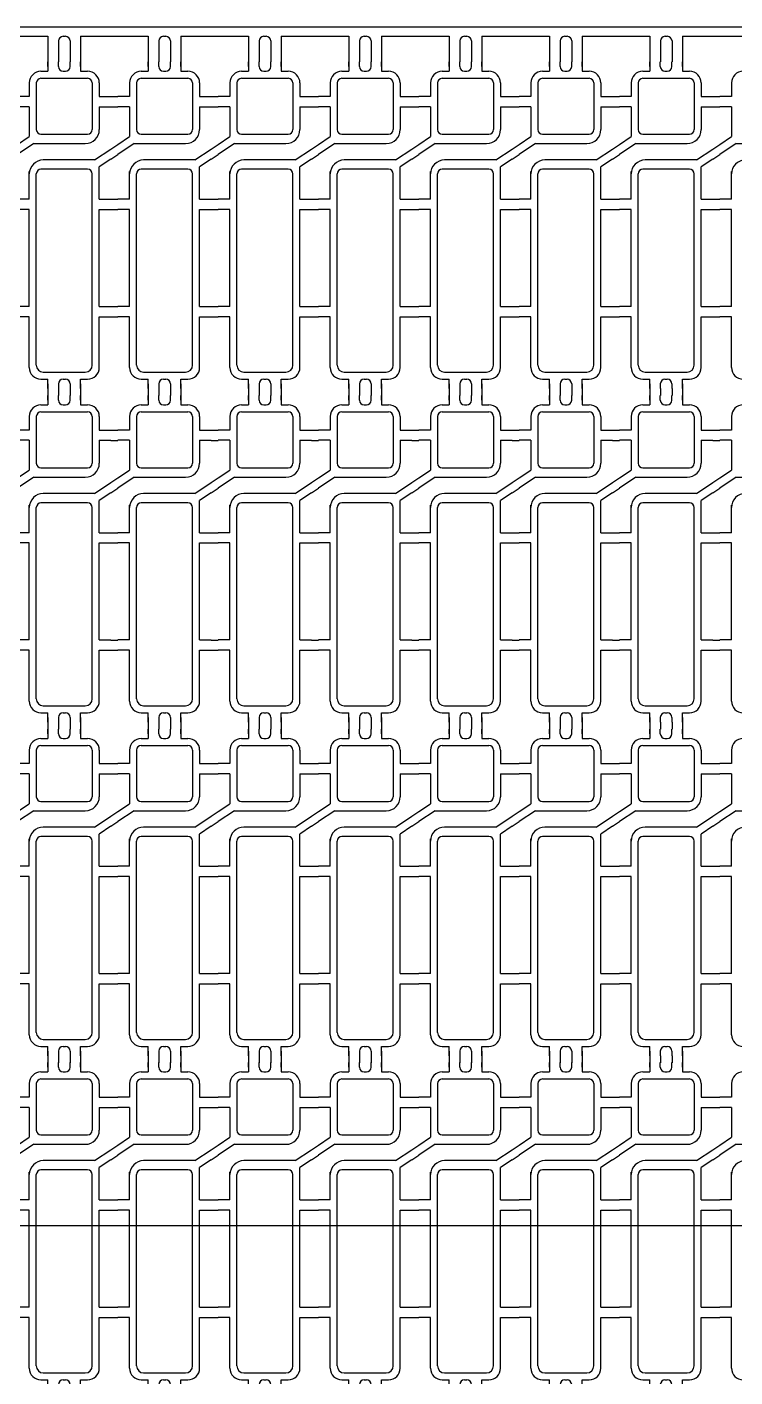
# Model space of a CAD drawing. Header units: millimetres. Extents: x -992 to 1678, y 98 to 1000.
# Drawn here: x -828.8 to -813.62, y 883.88 to 912.82 of the extents above; entities that cross this region are included whole.
import ezdxf

# ---------------------------------------------------------------- set-up
doc = ezdxf.new("R2010")
doc.units = ezdxf.units.MM
doc.linetypes.add('CENTER', pattern=[10.16, 6.35, -1.27, 1.27, -1.27])
doc.linetypes.add('HIDDEN', pattern=[1.905, 1.27, -0.635])
for name, color, linetype in [('1', 3, 'Continuous'), ('b etching', 1, 'Continuous'), ('CEN', 8, 'CENTER'), ('HID', 1, 'HIDDEN')]:
    doc.layers.add(name, color=color, linetype=linetype)

# ---------------------------------------------------------------- blocks, each defined once
blk = doc.blocks.new('e1')
at = {"layer": '1', "linetype": 'ByBlock'}
for p, q in [((-947.208, 906.381), (-947.058, 906.381)), ((-946.833, 906.481), (-946.833, 906.581)), ((-946.733, 906.381), (-946.683, 906.381)), ((-946.583, 906.481), (-946.583, 906.581)), ((-947.708, 904.814), (-947.458, 904.981)), ((-947.358, 904.831), (-947.708, 904.597)), ((-946.058, 904.481), (-945.708, 904.714)), ((-945.708, 904.497), (-945.958, 904.331)), ((-947.208, 899.781), (-947.058, 899.781)), ((-946.833, 899.681), (-946.833, 899.581)), ((-946.733, 899.781), (-946.683, 899.781)), ((-946.583, 899.681), (-946.583, 899.581))]:
    blk.add_line(p, q, dxfattribs=at)
at = {"layer": '1'}
for p, q in [((-947.058, 906.581), (-947.058, 906.481)), ((-947.058, 906.481), (-947.058, 906.581)), ((-947.058, 906.581), (-947.058, 906.381)), ((-946.358, 906.581), (-946.358, 906.481)), ((-946.358, 906.481), (-946.358, 906.581)), ((-946.358, 906.581), (-946.358, 906.381)), ((-946.358, 906.381), (-946.208, 906.381)), ((-947.458, 906.131), (-947.458, 905.841)), ((-945.958, 906.131), (-945.958, 905.841)), ((-947.458, 905.841), (-947.708, 905.841)), ((-945.958, 905.841), (-945.708, 905.841)), ((-947.458, 905.621), (-947.708, 905.621)), ((-947.458, 905.621), (-947.458, 904.981)), ((-945.958, 905.621), (-945.958, 905.131)), ((-945.958, 905.621), (-945.708, 905.621)), ((-947.358, 904.831), (-946.258, 904.831)), ((-946.058, 904.481), (-947.158, 904.481)), ((-945.958, 903.641), (-945.958, 904.331)), ((-947.458, 903.641), (-947.458, 904.231)), ((-947.458, 903.641), (-947.708, 903.641)), ((-945.958, 903.641), (-945.708, 903.641)), ((-947.458, 903.421), (-947.708, 903.421)), ((-947.458, 901.341), (-947.458, 903.421)), ((-945.958, 901.341), (-945.958, 903.421)), ((-945.958, 903.421), (-945.708, 903.421)), ((-947.458, 901.341), (-947.708, 901.341)), ((-947.458, 901.121), (-947.708, 901.121)), ((-947.458, 900.031), (-947.458, 901.121)), ((-945.958, 901.341), (-945.708, 901.341)), ((-945.958, 900.031), (-945.958, 901.121)), ((-945.958, 901.121), (-945.708, 901.121)), ((-947.058, 899.581), (-947.058, 899.781)), ((-947.058, 899.581), (-947.058, 899.681)), ((-947.058, 899.681), (-947.058, 899.581)), ((-946.358, 899.781), (-946.208, 899.781)), ((-946.358, 899.581), (-946.358, 899.781)), ((-946.358, 899.581), (-946.358, 899.681)), ((-946.358, 899.681), (-946.358, 899.581))]:
    blk.add_line(p, q, dxfattribs=at)
for centre, radius, start, end in [((-947.208, 906.131), 0.25, 90, 180), ((-946.208, 906.131), 0.25, 0, 90), ((-946.258, 905.131), 0.3, 270, 0), ((-947.158, 904.181), 0.3, 90, 180), ((-947.208, 900.031), 0.25, 180, 270), ((-946.208, 900.031), 0.25, 270, 0)]:
    blk.add_arc(centre, radius, start, end, dxfattribs=at)
at = {"layer": '1', "linetype": 'ByBlock'}
for centre, start, end in [((-946.733, 906.481), 180, 270), ((-946.683, 906.481), 270, 0), ((-946.733, 899.681), 90, 180), ((-946.683, 899.681), 0, 90)]:
    blk.add_arc(centre, 0.1, start, end, dxfattribs=at)
blk = doc.blocks.new('e2')
at = {"layer": 'b etching', "linetype": 'ByBlock'}
for p, q in [((-947.308, 906.131), (-947.308, 905.131)), ((-947.208, 906.231), (-946.208, 906.231)), ((-946.108, 906.131), (-946.108, 905.131)), ((-947.208, 905.031), (-946.208, 905.031)), ((-947.308, 900.081), (-947.308, 904.181)), ((-946.208, 904.281), (-947.208, 904.281)), ((-946.108, 900.081), (-946.108, 904.181)), ((-947.158, 899.931), (-946.258, 899.931))]:
    blk.add_line(p, q, dxfattribs=at)
for centre, radius, start, end in [((-947.208, 906.131), 0.1, 90, 180), ((-946.208, 906.131), 0.1, 360, 90), ((-947.208, 905.131), 0.1, 180, 270), ((-946.208, 905.131), 0.1, 270, 360), ((-947.208, 904.181), 0.1, 90, 180), ((-946.208, 904.181), 0.1, 0, 90), ((-947.158, 900.081), 0.15, 180, 270), ((-946.258, 900.081), 0.15, 270, 0)]:
    blk.add_arc(centre, radius, start, end, dxfattribs=at)

msp = doc.modelspace()

# ---------------------------------------------------------------- linework, layer by layer
at = {"layer": '1', "linetype": 'ByBlock'}
for p, q in [((-829.7986804, 912.61640189), (-828.3486804, 912.61640189)), ((-828.3486804, 912.61640189), (-828.3486804, 912.06640189)), ((-828.1236804, 912.51640189), (-828.1236804, 912.06640189)), ((-828.0236804, 912.61640189), (-827.9736804, 912.61640189)), ((-827.8736804, 912.51640189), (-827.8736804, 912.06640189)), ((-827.6486804, 912.61640189), (-826.1986804, 912.61640189)), ((-827.6486804, 912.61640189), (-827.6486804, 912.06640189)), ((-826.1986804, 912.61640189), (-826.1986804, 912.06640189)), ((-825.9736804, 912.51640189), (-825.9736804, 912.06640189)), ((-825.8736804, 912.61640189), (-825.8236804, 912.61640189)), ((-825.7236804, 912.51640189), (-825.7236804, 912.06640189)), ((-825.4986804, 912.61640189), (-824.0486804, 912.61640189)), ((-825.4986804, 912.61640189), (-825.4986804, 912.06640189)), ((-824.0486804, 912.61640189), (-824.0486804, 912.06640189)), ((-823.8236804, 912.51640189), (-823.8236804, 912.06640189)), ((-823.7236804, 912.61640189), (-823.6736804, 912.61640189)), ((-823.5736804, 912.51640189), (-823.5736804, 912.06640189)), ((-823.3486804, 912.61640189), (-821.8986804, 912.61640189)), ((-823.3486804, 912.61640189), (-823.3486804, 912.06640189)), ((-821.8986804, 912.61640189), (-821.8986804, 912.06640189)), ((-821.6736804, 912.51640189), (-821.6736804, 912.06640189)), ((-821.5736804, 912.61640189), (-821.5236804, 912.61640189)), ((-821.4236804, 912.51640189), (-821.4236804, 912.06640189)), ((-821.1986804, 912.61640189), (-819.7486804, 912.61640189)), ((-821.1986804, 912.61640189), (-821.1986804, 912.06640189)), ((-819.7486804, 912.61640189), (-819.7486804, 912.06640189)), ((-819.5236804, 912.51640189), (-819.5236804, 912.06640189)), ((-819.4236804, 912.61640189), (-819.3736804, 912.61640189)), ((-819.2736804, 912.51640189), (-819.2736804, 912.06640189)), ((-819.0486804, 912.61640189), (-817.5986804, 912.61640189)), ((-819.0486804, 912.61640189), (-819.0486804, 912.06640189)), ((-817.5986804, 912.61640189), (-817.5986804, 912.06640189)), ((-817.3736804, 912.51640189), (-817.3736804, 912.06640189)), ((-817.2736804, 912.61640189), (-817.2236804, 912.61640189)), ((-817.1236804, 912.51640189), (-817.1236804, 912.06640189)), ((-816.8986804, 912.61640189), (-815.4486804, 912.61640189)), ((-816.8986804, 912.61640189), (-816.8986804, 912.06640189)), ((-815.4486804, 912.61640189), (-815.4486804, 912.06640189)), ((-815.2236804, 912.51640189), (-815.2236804, 912.06640189)), ((-815.1236804, 912.61640189), (-815.0736804, 912.61640189)), ((-814.9736804, 912.51640189), (-814.9736804, 912.06640189)), ((-814.7486804, 912.61640189), (-813.2986804, 912.61640189)), ((-814.7486804, 912.61640189), (-814.7486804, 912.06640189)), ((-826.9986804, 911.32640189), (-826.8486804, 911.32640189)), ((-824.8486804, 911.32640189), (-824.6986804, 911.32640189)), ((-822.6986804, 911.32640189), (-822.5486804, 911.32640189)), ((-820.5486804, 911.32640189), (-820.3986804, 911.32640189)), ((-818.3986804, 911.32640189), (-818.2486804, 911.32640189)), ((-816.2486804, 911.32640189), (-816.0986804, 911.32640189)), ((-814.0986804, 911.32640189), (-813.9486804, 911.32640189)), ((-826.9986804, 911.10640189), (-826.8486804, 911.10640189)), ((-824.8486804, 911.10640189), (-824.6986804, 911.10640189)), ((-822.6986804, 911.10640189), (-822.5486804, 911.10640189)), ((-820.5486804, 911.10640189), (-820.3986804, 911.10640189)), ((-818.3986804, 911.10640189), (-818.2486804, 911.10640189)), ((-816.2486804, 911.10640189), (-816.0986804, 911.10640189)), ((-814.0986804, 911.10640189), (-813.9486804, 911.10640189)), ((-826.9986804, 910.19973522), (-826.8486804, 910.29973522)), ((-824.8486804, 910.19973522), (-824.6986804, 910.29973522)), ((-822.6986804, 910.19973522), (-822.5486804, 910.29973522)), ((-820.5486804, 910.19973522), (-820.3986804, 910.29973522)), ((-818.3986804, 910.19973522), (-818.2486804, 910.29973522)), ((-816.2486804, 910.19973522), (-816.0986804, 910.29973522)), ((-814.0986804, 910.19973522), (-813.9486804, 910.29973522)), ((-826.9986804, 909.98306855), (-826.8486804, 910.08306855)), ((-824.8486804, 909.98306855), (-824.6986804, 910.08306855)), ((-822.6986804, 909.98306855), (-822.5486804, 910.08306855)), ((-820.5486804, 909.98306855), (-820.3986804, 910.08306855)), ((-818.3986804, 909.98306855), (-818.2486804, 910.08306855)), ((-816.2486804, 909.98306855), (-816.0986804, 910.08306855)), ((-814.0986804, 909.98306855), (-813.9486804, 910.08306855)), ((-826.9986804, 909.12640189), (-826.8486804, 909.12640189)), ((-824.8486804, 909.12640189), (-824.6986804, 909.12640189)), ((-822.6986804, 909.12640189), (-822.5486804, 909.12640189)), ((-820.5486804, 909.12640189), (-820.3986804, 909.12640189)), ((-818.3986804, 909.12640189), (-818.2486804, 909.12640189)), ((-816.2486804, 909.12640189), (-816.0986804, 909.12640189)), ((-814.0986804, 909.12640189), (-813.9486804, 909.12640189)), ((-826.9986804, 908.90640189), (-826.8486804, 908.90640189)), ((-824.8486804, 908.90640189), (-824.6986804, 908.90640189)), ((-822.6986804, 908.90640189), (-822.5486804, 908.90640189)), ((-820.5486804, 908.90640189), (-820.3986804, 908.90640189)), ((-818.3986804, 908.90640189), (-818.2486804, 908.90640189)), ((-816.2486804, 908.90640189), (-816.0986804, 908.90640189)), ((-814.0986804, 908.90640189), (-813.9486804, 908.90640189)), ((-826.9986804, 906.82640189), (-826.8486804, 906.82640189)), ((-824.8486804, 906.82640189), (-824.6986804, 906.82640189)), ((-822.6986804, 906.82640189), (-822.5486804, 906.82640189)), ((-820.5486804, 906.82640189), (-820.3986804, 906.82640189)), ((-818.3986804, 906.82640189), (-818.2486804, 906.82640189)), ((-816.2486804, 906.82640189), (-816.0986804, 906.82640189)), ((-814.0986804, 906.82640189), (-813.9486804, 906.82640189)), ((-826.9986804, 906.60640189), (-826.8486804, 906.60640189)), ((-824.8486804, 906.60640189), (-824.6986804, 906.60640189)), ((-822.6986804, 906.60640189), (-822.5486804, 906.60640189)), ((-820.5486804, 906.60640189), (-820.3986804, 906.60640189)), ((-818.3986804, 906.60640189), (-818.2486804, 906.60640189)), ((-816.2486804, 906.60640189), (-816.0986804, 906.60640189)), ((-814.0986804, 906.60640189), (-813.9486804, 906.60640189)), ((-828.3486804, 905.06640189), (-828.3486804, 904.91640189)), ((-828.1236804, 905.06640189), (-828.1236804, 904.91640189)), ((-827.8736804, 905.06640189), (-827.8736804, 904.91640189)), ((-827.6486804, 905.06640189), (-827.6486804, 904.91640189)), ((-826.1986804, 905.06640189), (-826.1986804, 904.91640189)), ((-825.9736804, 905.06640189), (-825.9736804, 904.91640189)), ((-825.7236804, 905.06640189), (-825.7236804, 904.91640189)), ((-825.4986804, 905.06640189), (-825.4986804, 904.91640189)), ((-824.0486804, 905.06640189), (-824.0486804, 904.91640189)), ((-823.8236804, 905.06640189), (-823.8236804, 904.91640189)), ((-823.5736804, 905.06640189), (-823.5736804, 904.91640189)), ((-823.3486804, 905.06640189), (-823.3486804, 904.91640189)), ((-821.8986804, 905.06640189), (-821.8986804, 904.91640189)), ((-821.6736804, 905.06640189), (-821.6736804, 904.91640189)), ((-821.4236804, 905.06640189), (-821.4236804, 904.91640189)), ((-821.1986804, 905.06640189), (-821.1986804, 904.91640189)), ((-819.7486804, 905.06640189), (-819.7486804, 904.91640189)), ((-819.5236804, 905.06640189), (-819.5236804, 904.91640189)), ((-819.2736804, 905.06640189), (-819.2736804, 904.91640189)), ((-819.0486804, 905.06640189), (-819.0486804, 904.91640189)), ((-817.5986804, 905.06640189), (-817.5986804, 904.91640189)), ((-817.3736804, 905.06640189), (-817.3736804, 904.91640189)), ((-817.1236804, 905.06640189), (-817.1236804, 904.91640189)), ((-816.8986804, 905.06640189), (-816.8986804, 904.91640189)), ((-815.4486804, 905.06640189), (-815.4486804, 904.91640189)), ((-815.2236804, 905.06640189), (-815.2236804, 904.91640189)), ((-814.9736804, 905.06640189), (-814.9736804, 904.91640189)), ((-814.7486804, 905.06640189), (-814.7486804, 904.91640189)), ((-826.9986804, 904.17640189), (-826.8486804, 904.17640189)), ((-824.8486804, 904.17640189), (-824.6986804, 904.17640189)), ((-822.6986804, 904.17640189), (-822.5486804, 904.17640189)), ((-820.5486804, 904.17640189), (-820.3986804, 904.17640189)), ((-818.3986804, 904.17640189), (-818.2486804, 904.17640189)), ((-816.2486804, 904.17640189), (-816.0986804, 904.17640189)), ((-814.0986804, 904.17640189), (-813.9486804, 904.17640189)), ((-826.9986804, 903.95640189), (-826.8486804, 903.95640189)), ((-824.8486804, 903.95640189), (-824.6986804, 903.95640189)), ((-822.6986804, 903.95640189), (-822.5486804, 903.95640189)), ((-820.5486804, 903.95640189), (-820.3986804, 903.95640189)), ((-818.3986804, 903.95640189), (-818.2486804, 903.95640189)), ((-816.2486804, 903.95640189), (-816.0986804, 903.95640189)), ((-814.0986804, 903.95640189), (-813.9486804, 903.95640189)), ((-826.9986804, 903.04973522), (-826.8486804, 903.14973522)), ((-824.8486804, 903.04973522), (-824.6986804, 903.14973522)), ((-822.6986804, 903.04973522), (-822.5486804, 903.14973522)), ((-820.5486804, 903.04973522), (-820.3986804, 903.14973522)), ((-818.3986804, 903.04973522), (-818.2486804, 903.14973522)), ((-816.2486804, 903.04973522), (-816.0986804, 903.14973522)), ((-814.0986804, 903.04973522), (-813.9486804, 903.14973522)), ((-826.9986804, 902.83306855), (-826.8486804, 902.93306855)), ((-824.8486804, 902.83306855), (-824.6986804, 902.93306855)), ((-822.6986804, 902.83306855), (-822.5486804, 902.93306855)), ((-820.5486804, 902.83306855), (-820.3986804, 902.93306855)), ((-818.3986804, 902.83306855), (-818.2486804, 902.93306855)), ((-816.2486804, 902.83306855), (-816.0986804, 902.93306855)), ((-814.0986804, 902.83306855), (-813.9486804, 902.93306855)), ((-826.9986804, 901.97640189), (-826.8486804, 901.97640189)), ((-826.9986804, 901.75640189), (-826.8486804, 901.75640189)), ((-824.8486804, 901.97640189), (-824.6986804, 901.97640189)), ((-824.8486804, 901.75640189), (-824.6986804, 901.75640189)), ((-822.6986804, 901.97640189), (-822.5486804, 901.97640189)), ((-822.6986804, 901.75640189), (-822.5486804, 901.75640189)), ((-820.5486804, 901.97640189), (-820.3986804, 901.97640189)), ((-820.5486804, 901.75640189), (-820.3986804, 901.75640189)), ((-818.3986804, 901.97640189), (-818.2486804, 901.97640189)), ((-818.3986804, 901.75640189), (-818.2486804, 901.75640189)), ((-816.2486804, 901.97640189), (-816.0986804, 901.97640189)), ((-816.2486804, 901.75640189), (-816.0986804, 901.75640189)), ((-814.0986804, 901.97640189), (-813.9486804, 901.97640189)), ((-814.0986804, 901.75640189), (-813.9486804, 901.75640189)), ((-826.9986804, 899.67640189), (-826.8486804, 899.67640189)), ((-824.8486804, 899.67640189), (-824.6986804, 899.67640189)), ((-822.6986804, 899.67640189), (-822.5486804, 899.67640189)), ((-820.5486804, 899.67640189), (-820.3986804, 899.67640189)), ((-818.3986804, 899.67640189), (-818.2486804, 899.67640189)), ((-816.2486804, 899.67640189), (-816.0986804, 899.67640189)), ((-814.0986804, 899.67640189), (-813.9486804, 899.67640189)), ((-826.9986804, 899.45640189), (-826.8486804, 899.45640189)), ((-824.8486804, 899.45640189), (-824.6986804, 899.45640189)), ((-822.6986804, 899.45640189), (-822.5486804, 899.45640189)), ((-820.5486804, 899.45640189), (-820.3986804, 899.45640189)), ((-818.3986804, 899.45640189), (-818.2486804, 899.45640189)), ((-816.2486804, 899.45640189), (-816.0986804, 899.45640189)), ((-814.0986804, 899.45640189), (-813.9486804, 899.45640189)), ((-828.3486804, 897.91640189), (-828.3486804, 897.76640189)), ((-828.1236804, 897.91640189), (-828.1236804, 897.76640189)), ((-827.8736804, 897.91640189), (-827.8736804, 897.76640189)), ((-827.6486804, 897.91640189), (-827.6486804, 897.76640189)), ((-826.1986804, 897.91640189), (-826.1986804, 897.76640189)), ((-825.9736804, 897.91640189), (-825.9736804, 897.76640189)), ((-825.7236804, 897.91640189), (-825.7236804, 897.76640189)), ((-825.4986804, 897.91640189), (-825.4986804, 897.76640189)), ((-824.0486804, 897.91640189), (-824.0486804, 897.76640189)), ((-823.8236804, 897.91640189), (-823.8236804, 897.76640189)), ((-823.5736804, 897.91640189), (-823.5736804, 897.76640189)), ((-823.3486804, 897.91640189), (-823.3486804, 897.76640189)), ((-821.8986804, 897.91640189), (-821.8986804, 897.76640189)), ((-821.6736804, 897.91640189), (-821.6736804, 897.76640189)), ((-821.4236804, 897.91640189), (-821.4236804, 897.76640189)), ((-821.1986804, 897.91640189), (-821.1986804, 897.76640189)), ((-819.7486804, 897.91640189), (-819.7486804, 897.76640189)), ((-819.5236804, 897.91640189), (-819.5236804, 897.76640189)), ((-819.2736804, 897.91640189), (-819.2736804, 897.76640189)), ((-819.0486804, 897.91640189), (-819.0486804, 897.76640189)), ((-817.5986804, 897.91640189), (-817.5986804, 897.76640189)), ((-817.3736804, 897.91640189), (-817.3736804, 897.76640189)), ((-817.1236804, 897.91640189), (-817.1236804, 897.76640189)), ((-816.8986804, 897.91640189), (-816.8986804, 897.76640189)), ((-815.4486804, 897.91640189), (-815.4486804, 897.76640189)), ((-815.2236804, 897.91640189), (-815.2236804, 897.76640189)), ((-814.9736804, 897.91640189), (-814.9736804, 897.76640189)), ((-814.7486804, 897.91640189), (-814.7486804, 897.76640189)), ((-826.9986804, 897.02640189), (-826.8486804, 897.02640189)), ((-826.9986804, 896.80640189), (-826.8486804, 896.80640189)), ((-824.8486804, 897.02640189), (-824.6986804, 897.02640189)), ((-824.8486804, 896.80640189), (-824.6986804, 896.80640189)), ((-822.6986804, 897.02640189), (-822.5486804, 897.02640189)), ((-822.6986804, 896.80640189), (-822.5486804, 896.80640189)), ((-820.5486804, 897.02640189), (-820.3986804, 897.02640189)), ((-820.5486804, 896.80640189), (-820.3986804, 896.80640189)), ((-818.3986804, 897.02640189), (-818.2486804, 897.02640189)), ((-818.3986804, 896.80640189), (-818.2486804, 896.80640189)), ((-816.2486804, 897.02640189), (-816.0986804, 897.02640189)), ((-816.2486804, 896.80640189), (-816.0986804, 896.80640189)), ((-814.0986804, 897.02640189), (-813.9486804, 897.02640189)), ((-814.0986804, 896.80640189), (-813.9486804, 896.80640189)), ((-826.9986804, 895.89973522), (-826.8486804, 895.99973522)), ((-824.8486804, 895.89973522), (-824.6986804, 895.99973522)), ((-822.6986804, 895.89973522), (-822.5486804, 895.99973522)), ((-820.5486804, 895.89973522), (-820.3986804, 895.99973522)), ((-818.3986804, 895.89973522), (-818.2486804, 895.99973522)), ((-816.2486804, 895.89973522), (-816.0986804, 895.99973522)), ((-814.0986804, 895.89973522), (-813.9486804, 895.99973522)), ((-826.9986804, 895.68306855), (-826.8486804, 895.78306855)), ((-824.8486804, 895.68306855), (-824.6986804, 895.78306855)), ((-822.6986804, 895.68306855), (-822.5486804, 895.78306855)), ((-820.5486804, 895.68306855), (-820.3986804, 895.78306855)), ((-818.3986804, 895.68306855), (-818.2486804, 895.78306855)), ((-816.2486804, 895.68306855), (-816.0986804, 895.78306855)), ((-814.0986804, 895.68306855), (-813.9486804, 895.78306855)), ((-826.9986804, 894.82640189), (-826.8486804, 894.82640189)), ((-824.8486804, 894.82640189), (-824.6986804, 894.82640189)), ((-822.6986804, 894.82640189), (-822.5486804, 894.82640189)), ((-820.5486804, 894.82640189), (-820.3986804, 894.82640189)), ((-818.3986804, 894.82640189), (-818.2486804, 894.82640189)), ((-816.2486804, 894.82640189), (-816.0986804, 894.82640189)), ((-814.0986804, 894.82640189), (-813.9486804, 894.82640189)), ((-826.9986804, 894.60640189), (-826.8486804, 894.60640189)), ((-824.8486804, 894.60640189), (-824.6986804, 894.60640189)), ((-822.6986804, 894.60640189), (-822.5486804, 894.60640189)), ((-820.5486804, 894.60640189), (-820.3986804, 894.60640189)), ((-818.3986804, 894.60640189), (-818.2486804, 894.60640189)), ((-816.2486804, 894.60640189), (-816.0986804, 894.60640189)), ((-814.0986804, 894.60640189), (-813.9486804, 894.60640189)), ((-826.9986804, 892.52640189), (-826.8486804, 892.52640189)), ((-824.8486804, 892.52640189), (-824.6986804, 892.52640189)), ((-822.6986804, 892.52640189), (-822.5486804, 892.52640189)), ((-820.5486804, 892.52640189), (-820.3986804, 892.52640189)), ((-818.3986804, 892.52640189), (-818.2486804, 892.52640189)), ((-816.2486804, 892.52640189), (-816.0986804, 892.52640189)), ((-814.0986804, 892.52640189), (-813.9486804, 892.52640189)), ((-826.9986804, 892.30640189), (-826.8486804, 892.30640189)), ((-824.8486804, 892.30640189), (-824.6986804, 892.30640189)), ((-822.6986804, 892.30640189), (-822.5486804, 892.30640189)), ((-820.5486804, 892.30640189), (-820.3986804, 892.30640189)), ((-818.3986804, 892.30640189), (-818.2486804, 892.30640189)), ((-816.2486804, 892.30640189), (-816.0986804, 892.30640189)), ((-814.0986804, 892.30640189), (-813.9486804, 892.30640189)), ((-828.3486804, 890.76640189), (-828.3486804, 890.61640189)), ((-828.1236804, 890.76640189), (-828.1236804, 890.61640189)), ((-827.8736804, 890.76640189), (-827.8736804, 890.61640189)), ((-827.6486804, 890.76640189), (-827.6486804, 890.61640189)), ((-826.1986804, 890.76640189), (-826.1986804, 890.61640189)), ((-825.9736804, 890.76640189), (-825.9736804, 890.61640189)), ((-825.7236804, 890.76640189), (-825.7236804, 890.61640189)), ((-825.4986804, 890.76640189), (-825.4986804, 890.61640189)), ((-824.0486804, 890.76640189), (-824.0486804, 890.61640189)), ((-823.8236804, 890.76640189), (-823.8236804, 890.61640189)), ((-823.5736804, 890.76640189), (-823.5736804, 890.61640189)), ((-823.3486804, 890.76640189), (-823.3486804, 890.61640189)), ((-821.8986804, 890.76640189), (-821.8986804, 890.61640189)), ((-821.6736804, 890.76640189), (-821.6736804, 890.61640189)), ((-821.4236804, 890.76640189), (-821.4236804, 890.61640189)), ((-821.1986804, 890.76640189), (-821.1986804, 890.61640189)), ((-819.7486804, 890.76640189), (-819.7486804, 890.61640189)), ((-819.5236804, 890.76640189), (-819.5236804, 890.61640189)), ((-819.2736804, 890.76640189), (-819.2736804, 890.61640189)), ((-819.0486804, 890.76640189), (-819.0486804, 890.61640189)), ((-817.5986804, 890.76640189), (-817.5986804, 890.61640189)), ((-817.3736804, 890.76640189), (-817.3736804, 890.61640189)), ((-817.1236804, 890.76640189), (-817.1236804, 890.61640189)), ((-816.8986804, 890.76640189), (-816.8986804, 890.61640189)), ((-815.4486804, 890.76640189), (-815.4486804, 890.61640189)), ((-815.2236804, 890.76640189), (-815.2236804, 890.61640189)), ((-814.9736804, 890.76640189), (-814.9736804, 890.61640189)), ((-814.7486804, 890.76640189), (-814.7486804, 890.61640189)), ((-826.9986804, 889.87640189), (-826.8486804, 889.87640189)), ((-824.8486804, 889.87640189), (-824.6986804, 889.87640189)), ((-822.6986804, 889.87640189), (-822.5486804, 889.87640189)), ((-820.5486804, 889.87640189), (-820.3986804, 889.87640189)), ((-818.3986804, 889.87640189), (-818.2486804, 889.87640189)), ((-816.2486804, 889.87640189), (-816.0986804, 889.87640189)), ((-814.0986804, 889.87640189), (-813.9486804, 889.87640189)), ((-826.9986804, 889.65640189), (-826.8486804, 889.65640189)), ((-824.8486804, 889.65640189), (-824.6986804, 889.65640189)), ((-822.6986804, 889.65640189), (-822.5486804, 889.65640189)), ((-820.5486804, 889.65640189), (-820.3986804, 889.65640189)), ((-818.3986804, 889.65640189), (-818.2486804, 889.65640189)), ((-816.2486804, 889.65640189), (-816.0986804, 889.65640189)), ((-814.0986804, 889.65640189), (-813.9486804, 889.65640189)), ((-826.9986804, 888.74973522), (-826.8486804, 888.84973522)), ((-824.8486804, 888.74973522), (-824.6986804, 888.84973522)), ((-822.6986804, 888.74973522), (-822.5486804, 888.84973522)), ((-820.5486804, 888.74973522), (-820.3986804, 888.84973522)), ((-818.3986804, 888.74973522), (-818.2486804, 888.84973522)), ((-816.2486804, 888.74973522), (-816.0986804, 888.84973522)), ((-814.0986804, 888.74973522), (-813.9486804, 888.84973522)), ((-826.9986804, 888.53306855), (-826.8486804, 888.63306855)), ((-824.8486804, 888.53306855), (-824.6986804, 888.63306855)), ((-822.6986804, 888.53306855), (-822.5486804, 888.63306855)), ((-820.5486804, 888.53306855), (-820.3986804, 888.63306855)), ((-818.3986804, 888.53306855), (-818.2486804, 888.63306855)), ((-816.2486804, 888.53306855), (-816.0986804, 888.63306855)), ((-814.0986804, 888.53306855), (-813.9486804, 888.63306855)), ((-826.9986804, 887.67640189), (-826.8486804, 887.67640189)), ((-824.8486804, 887.67640189), (-824.6986804, 887.67640189)), ((-822.6986804, 887.67640189), (-822.5486804, 887.67640189)), ((-820.5486804, 887.67640189), (-820.3986804, 887.67640189)), ((-818.3986804, 887.67640189), (-818.2486804, 887.67640189)), ((-816.2486804, 887.67640189), (-816.0986804, 887.67640189)), ((-814.0986804, 887.67640189), (-813.9486804, 887.67640189)), ((-826.9986804, 887.45640189), (-826.8486804, 887.45640189)), ((-824.8486804, 887.45640189), (-824.6986804, 887.45640189)), ((-822.6986804, 887.45640189), (-822.5486804, 887.45640189)), ((-820.5486804, 887.45640189), (-820.3986804, 887.45640189)), ((-818.3986804, 887.45640189), (-818.2486804, 887.45640189)), ((-816.2486804, 887.45640189), (-816.0986804, 887.45640189)), ((-814.0986804, 887.45640189), (-813.9486804, 887.45640189)), ((-826.9986804, 885.37640189), (-826.8486804, 885.37640189)), ((-824.8486804, 885.37640189), (-824.6986804, 885.37640189)), ((-822.6986804, 885.37640189), (-822.5486804, 885.37640189)), ((-820.5486804, 885.37640189), (-820.3986804, 885.37640189)), ((-818.3986804, 885.37640189), (-818.2486804, 885.37640189)), ((-816.2486804, 885.37640189), (-816.0986804, 885.37640189)), ((-814.0986804, 885.37640189), (-813.9486804, 885.37640189)), ((-826.9986804, 885.15640189), (-826.8486804, 885.15640189)), ((-824.8486804, 885.15640189), (-824.6986804, 885.15640189)), ((-822.6986804, 885.15640189), (-822.5486804, 885.15640189)), ((-820.5486804, 885.15640189), (-820.3986804, 885.15640189)), ((-818.3986804, 885.15640189), (-818.2486804, 885.15640189)), ((-816.2486804, 885.15640189), (-816.0986804, 885.15640189)), ((-814.0986804, 885.15640189), (-813.9486804, 885.15640189))]:
    msp.add_line(p, q, dxfattribs=at)
for centre, start, end in [((-828.0236804, 912.51640189), 90, 180), ((-827.9736804, 912.51640189), 0, 90), ((-825.8736804, 912.51640189), 90, 180), ((-825.8236804, 912.51640189), 0, 90), ((-823.7236804, 912.51640189), 90, 180), ((-823.6736804, 912.51640189), 0, 90), ((-821.5736804, 912.51640189), 90, 180), ((-821.5236804, 912.51640189), 0, 90), ((-819.4236804, 912.51640189), 90, 180), ((-819.3736804, 912.51640189), 0, 90), ((-817.2736804, 912.51640189), 90, 180), ((-817.2236804, 912.51640189), 0, 90), ((-815.1236804, 912.51640189), 90, 180), ((-815.0736804, 912.51640189), 0, 90)]:
    msp.add_arc(centre, 0.1, start, end, dxfattribs=at)
at = {"layer": 'CEN', "linetype": 'ByBlock'}
msp.add_line((-648.05900889, 887.11640189), (-914.20864364, 887.11640189), dxfattribs=at)
at = {"layer": 'HID', "linetype": 'ByBlock'}
msp.add_line((-835.7486804, 912.81640189), (-785.8486804, 912.81640189), dxfattribs=at)

# ---------------------------------------------------------------- block references
at = {"linetype": 'ByBlock'}
for name, p in [('e1', (118.70886592, 5.48571429)), ('e1', (120.85886592, 5.48571429)), ('e1', (123.00886592, 5.48571429)), ('e1', (125.15886592, 5.48571429)), ('e1', (127.30886592, 5.48571429)), ('e1', (129.45886592, 5.48571429)), ('e1', (131.60886592, 5.48571429)), ('e1', (133.75886592, 5.48571429)), ('e2', (118.70886592, 5.48571429)), ('e2', (120.85886592, 5.48571429)), ('e2', (123.00886592, 5.48571429)), ('e2', (125.15886592, 5.48571429)), ('e2', (127.30886592, 5.48571429)), ('e2', (129.45886592, 5.48571429)), ('e2', (131.60886592, 5.48571429)), ('e1', (118.70886592, -1.66428571)), ('e1', (120.85886592, -1.66428571)), ('e1', (123.00886592, -1.66428571)), ('e1', (125.15886592, -1.66428571)), ('e1', (127.30886592, -1.66428571)), ('e1', (129.45886592, -1.66428571)), ('e1', (131.60886592, -1.66428571)), ('e1', (133.75886592, -1.66428571)), ('e2', (118.70886592, -1.66428571)), ('e2', (120.85886592, -1.66428571)), ('e2', (123.00886592, -1.66428571)), ('e2', (125.15886592, -1.66428571)), ('e2', (127.30886592, -1.66428571)), ('e2', (129.45886592, -1.66428571)), ('e2', (131.60886592, -1.66428571)), ('e1', (118.70886592, -8.81428571)), ('e1', (120.85886592, -8.81428571)), ('e1', (123.00886592, -8.81428571)), ('e1', (125.15886592, -8.81428571)), ('e1', (127.30886592, -8.81428571)), ('e1', (129.45886592, -8.81428571)), ('e1', (131.60886592, -8.81428571)), ('e1', (133.75886592, -8.81428571)), ('e2', (118.70886592, -8.81428571)), ('e2', (120.85886592, -8.81428571)), ('e2', (123.00886592, -8.81428571)), ('e2', (125.15886592, -8.81428571)), ('e2', (127.30886592, -8.81428571)), ('e2', (129.45886592, -8.81428571)), ('e2', (131.60886592, -8.81428571)), ('e1', (118.70886592, -15.96428571)), ('e1', (120.85886592, -15.96428571)), ('e1', (123.00886592, -15.96428571)), ('e1', (125.15886592, -15.96428571)), ('e1', (127.30886592, -15.96428571)), ('e1', (129.45886592, -15.96428571)), ('e1', (131.60886592, -15.96428571)), ('e1', (133.75886592, -15.96428571)), ('e2', (118.70886592, -15.96428571)), ('e2', (120.85886592, -15.96428571)), ('e2', (123.00886592, -15.96428571)), ('e2', (125.15886592, -15.96428571)), ('e2', (127.30886592, -15.96428571)), ('e2', (129.45886592, -15.96428571)), ('e2', (131.60886592, -15.96428571))]:
    msp.add_blockref(name, p, dxfattribs=at)

doc.saveas('drawing.dxf')
